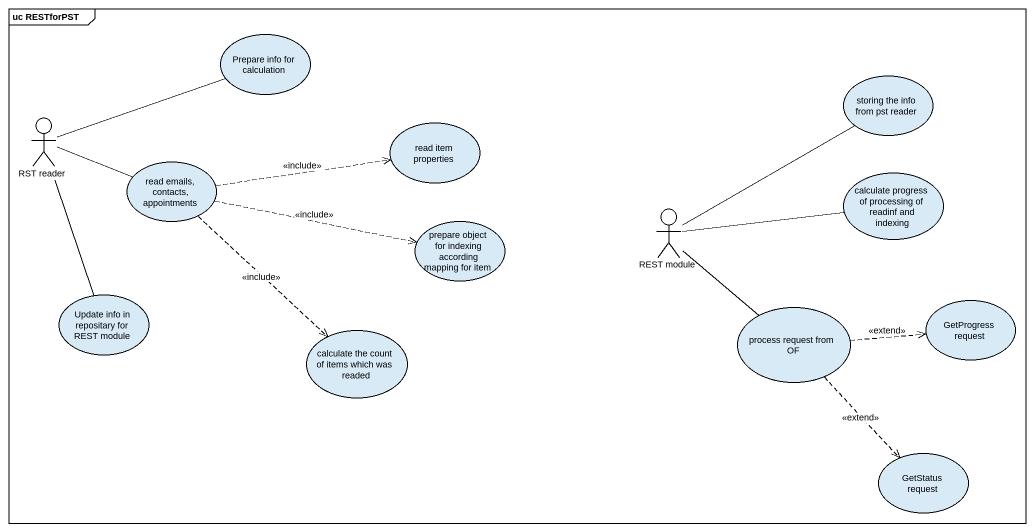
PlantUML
@startuml
mainframe uc RESTforPST
usecase "Prepare info for calculation" as Prepare_info_for_calculation
usecase "storing the info from pst reader" as storing_the_info_from_pst
actor "RST reader" as RST_reader
usecase "read item properties" as read_item_properties
usecase "read emails, contacts, appointments" as read_emails_contacts
usecase "calculate progress of processing of readinf and indexing" as calculate_progress_of
usecase "prepare object for indexing according mapping for item" as prepare_object_for_indexing
actor "REST module" as REST_module
usecase "Update info in repositary for REST module" as Update_info_in_repositary
usecase "process request from OF" as process_request_from_OF
usecase "GetProgress request" as GetProgress_request
usecase "calculate the count of items which was readed" as calculate_the_count_of
usecase "GetStatus request" as GetStatus_request
RST_reader -right- Prepare_info_for_calculation
RST_reader -right- read_emails_contacts
RST_reader -- Update_info_in_repositary
read_emails_contacts .right.> read_item_properties : <<include>>
read_emails_contacts .right.> prepare_object_for_indexing : <<include>>
read_emails_contacts ..> calculate_the_count_of : <<include>>
REST_module -up- storing_the_info_from_pst
REST_module -right- calculate_progress_of
REST_module -- process_request_from_OF
process_request_from_OF .right.> GetProgress_request : <<extend>>
process_request_from_OF ..> GetStatus_request : <<extend>>
@enduml
